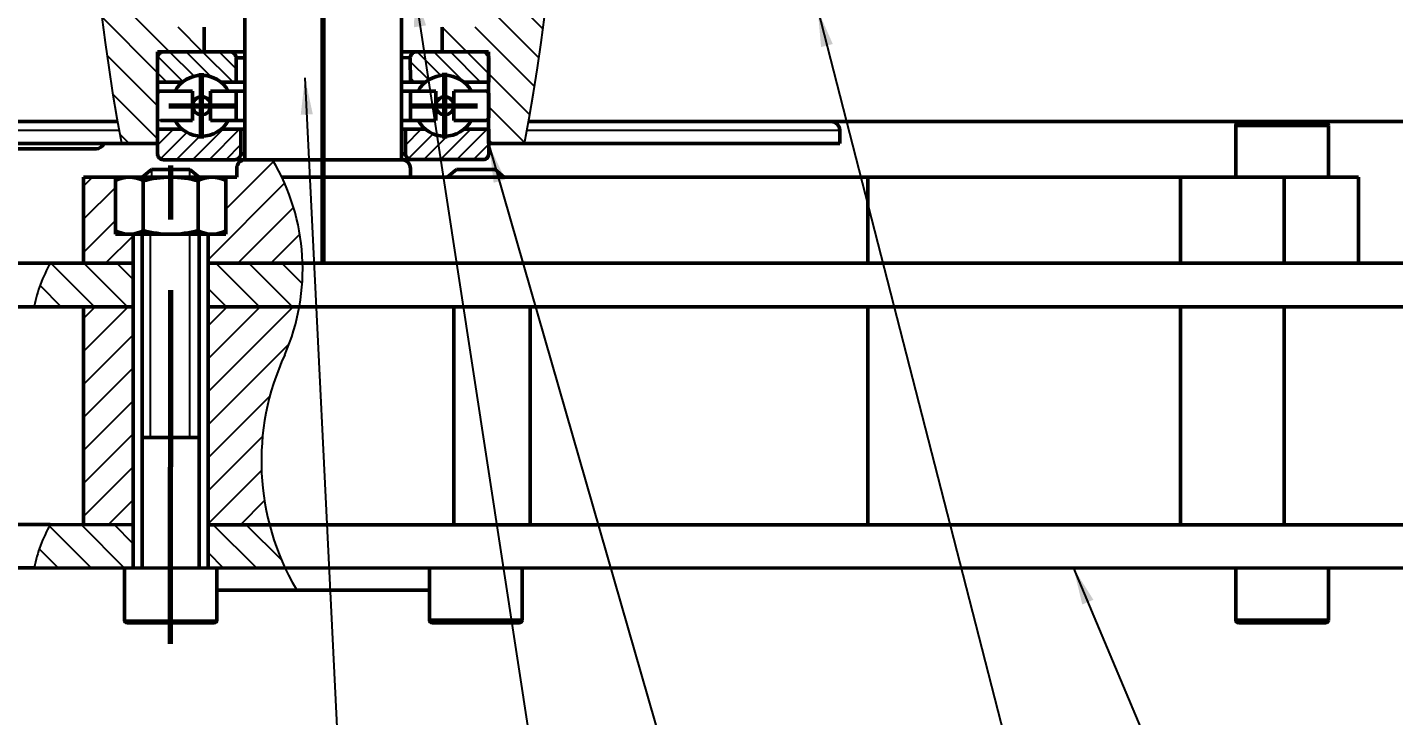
# Model space of a CAD drawing. Header units: millimetres. Extents: x -253 to 12701, y 1223 to 2077.
# Drawn here: x -74.4 to 48.2, y 1757.7 to 1819.5 of the extents above; entities that cross this region are included whole.
import ezdxf

# ---------------------------------------------------------------- set-up
doc = ezdxf.new("R2010")
doc.units = ezdxf.units.MM
for name, pattern in [('ACAD_ISO02W100', [15, 12, -3]), ('CENTER', [50.800000000000004, 31.75, -6.35, 6.35, -6.35]), ('NETDUTCOCHAMOGIUA', [18.652614, 12, -2.530296, 2, -2.122318])]:
    doc.linetypes.add(name, pattern=pattern)
for name, color, linetype, lineweight in [('NET DAM', 7, 'Continuous', 50), ('Net Duc', 7, 'ACAD_ISO02W100', 70), ('NET MANH', 10, 'Continuous', 25)]:
    doc.layers.add(name, color=color, linetype=linetype, lineweight=lineweight)
doc.styles.get("Standard").update_dxf_attribs({"font": 'arial.ttf'})
doc.dimstyles.new('ISO-25', dxfattribs={"dimtxt": 2.5, "dimasz": 5, "dimexe": 1.25, "dimexo": 0.625, "dimtad": 2, "dimdec": 0, "dimtxsty": 'Standard', "dimcen": 2.5, "dimadec": 0, "dimazin": 0, "dimtfac": 1, "dimtdec": 0, "dimtmove": 0, "dimatfit": 3, "dimfxl": 1, "dimarcsym": 0})
doc.dimstyles.new('SLDDIMSTYLE0', dxfattribs={"dimtxt": 0.18, "dimasz": 3.302, "dimexe": 0, "dimexo": 0.0625, "dimgap": 0, "dimtad": 0, "dimtih": 1, "dimtoh": 1, "dimdec": 0, "dimrnd": 1e-09, "dimzin": 0, "dimdsep": 46, "dimtxsty": 'Standard', "dimsah": 1, "dimcen": 0.09, "dimadec": 0, "dimazin": 0, "dimtfac": 3.302, "dimtdec": 0, "dimtofl": 0, "dimtmove": 0, "dimatfit": 3, "dimfxl": 1, "dimfrac": 2, "dimtolj": 1, "dimtzin": 0, "dimarcsym": 0})
pattern_1 = [(45, (-4147.632051931956, -672.723992059537), (-1.48174225997641, 1.48174225997641), [])]
pattern_2 = [(135, (-4147.632051931956, -672.723992059537), (-1.48174225997641, -1.48174225997641), [])]

# ---------------------------------------------------------------- blocks, each defined once
blk = doc.blocks.new('Hex Nut ½ in. -side')
for p, q in [((5.1999996978358e-06, -0.3247506948201146), (5.1999996978358e-06, 0.3247493051798851)), ((0.4480051999996982, 0.3247493051798851), (0.4480051999996982, -0.3247506948201146)), ((0.02999519999969935, 0.2164993051798869), (0.4180051999996971, 0.2164993051798869)), ((0.02999519999969935, -0.2165006948201129), (0.4179951999996993, -0.2165006948201129))]:
    blk.add_line(p, q)
for points in [[(0.02999519999969935, 0.4329993051798868), (0.4180051999996971, 0.4329993051798868)], [(0.4180051999996971, -0.4330006948201128), (0.02999519999969935, -0.4330006948201128)]]:
    blk.add_lwpolyline(points)
for centre, radius, start, end in [((0.210305199999698, 0.3247493051798851), 0.2103013, 149.0201, 210.9799), ((0.2376951999996985, 0.3247493051798851), 0.2103013, 329.0201, 30.97992), ((0.7962051999996967, -6.948201129935414e-07), 0.7962052, 164.2217, 195.7782), ((-0.3482048000003021, -6.948201129935414e-07), 0.7962052, 344.2217999999999, 15.77825), ((0.210305199999698, -0.3247506948201146), 0.2103013, 149.0201, 210.9799), ((0.2376951999996985, -0.3247506948201146), 0.2103013, 329.0201, 30.97991)]:
    blk.add_arc(centre, radius, start, end)
blk = doc.blocks.new('*D156')
at = {"layer": 'Defpoints', "color": 0, "transparency": 16777216}
for p in [(-116.335382783454, 1770.944054876892), (125.175728327657, 1770.944054876892), (125.175728327657, 1698.675568818338)]:
    blk.add_point(p, dxfattribs=at)
at = {"layer": 'NET MANH', "color": 0, "lineweight": -2, "transparency": 16777216}
for p, q in [((-116.335382783454, 1770.319054876892), (-116.335382783454, 1697.425568818338)), ((125.175728327657, 1770.319054876892), (125.175728327657, 1697.425568818338)), ((-111.335382783454, 1698.675568818338), (120.175728327657, 1698.675568818338))]:
    blk.add_line(p, q, dxfattribs=at)
at = {"layer": 'NET MANH', "color": 0, "transparency": 16777216}
for points in [[(-111.335382783454, 1699.508902151671), (-111.335382783454, 1697.842235485004), (-116.335382783454, 1698.675568818338)], [(120.175728327657, 1699.508902151671), (120.175728327657, 1697.842235485004), (125.175728327657, 1698.675568818338)]]:
    blk.add_solid(points, dxfattribs=at)
at = {"layer": 'NET MANH', "color": 0, "transparency": 16777216, "insert": (4.420172772101523, 1696.300568818338), "char_height": 2.5, "attachment_point": 5}
blk.add_mtext('{\\fTCVN 7284|b0|i0|c0|p34;\\H1.4x;240}', dxfattribs=at)

msp = doc.modelspace()

# ---------------------------------------------------------------- hatches: boundary and pattern name
at = {"layer": 'NET MANH', "transparency": 33554687}
h = msp.add_hatch(dxfattribs=at)
h.set_pattern_fill('ANSI31', color=256, scale=0.33, angle=90)
h.set_pattern_definition([(135, (-4147.632051931956, -672.723992059537), (-0.7408711299882051, -0.7408711299882051), [])])
edge = h.paths.add_edge_path()
edge.add_spline(control_points=[(-55.71345295988476, 1868.07430123536), (-55.71596374986666, 1868.112840754151), (-55.7223302215325, 1868.210563286219), (-55.78508883300174, 1868.358565430563), (-55.90424243716598, 1868.493736552957), (-56.06211937649596, 1868.581673379135), (-56.18157305480872, 1868.602257219516), (-56.24106039198659, 1868.602300946795), (-56.24145295988683, 1868.60230123536)], knot_values=[0, 0, 0, 0, 0.1398057682258822, 0.3544977751944188, 0.5691897821638041, 0.7838817891336706, 0.9985737961034353, 1, 1, 1, 1], degree=3, periodic=0)
edge.add_line((-56.24145295988683, 1868.60230123536), (-58.96945049609667, 1868.60230123536))
edge.add_line((-58.96945049609621, 1868.60230123536), (-62.22545295990267, 1868.60230123536))
edge.add_spline(control_points=[(-62.22545295990312, 1868.60230123536), (-62.26444391795576, 1868.599732153677), (-62.36260804515359, 1868.593264201269), (-62.5111065738547, 1868.529907991729), (-62.64503960299362, 1868.4104480834), (-62.73597514397898, 1868.252244855042), (-62.74762920853209, 1868.133593506415), (-62.75345295990383, 1868.07430123536)], knot_values=[0, 0, 0, 0, 0.1414678803078823, 0.3561613176750333, 0.5708547550418799, 0.7855481924085392, 1, 1, 1, 1], degree=3, periodic=0)
edge.add_line((-62.75345295990383, 1868.07430123536), (-62.75345295990383, 1865.87430123536))
edge.add_line((-62.75345295990383, 1865.87430123536), (-60.59745295989978, 1865.87430123536))
edge.add_line((-60.59745295989978, 1865.87430123536), (-60.52536582633593, 1865.874301235357))
edge.add_arc((-58.79759544051831, 1863.762301235365), 2.728687322885396, 50.71432464714343, 129.2856753529534, ccw=False)
edge.add_line((-57.06982505470432, 1865.87430123536), (-55.71345295988476, 1865.87430123536))
edge.add_line((-55.71345295988476, 1865.87430123536), (-55.71345295988476, 1868.07430123536))
edge = h.paths.add_edge_path()
edge.add_spline(control_points=[(-33.05331207628524, 1868.224423542827), (-33.05584495885296, 1868.234699853752), (-33.07459204313227, 1868.301534682424), (-33.14073969694118, 1868.416504425453), (-33.27472175781668, 1868.535909338901), (-33.42324628423694, 1868.599204578575), (-33.52141305851319, 1868.605632230177), (-33.5604050679899, 1868.608185304311)], knot_values=[0.1758365649124408, 0.1758365649124408, 0.1758365649124408, 0.1758365649124408, 0.2144518075914608, 0.4291452449581201, 0.6438386823249667, 0.8585321196921177, 1, 1, 1, 1], degree=3, periodic=0)
edge.add_line((-33.56040511875244, 1868.608185308596), (-36.8185897734129, 1868.603970943764))
edge.add_line((-36.81858977341335, 1868.603970943764), (-36.81859148649391, 1868.598700992699))
edge.add_line((-36.81859148649391, 1868.598700992699), (-39.62412955129139, 1868.599612977023))
edge.add_spline(control_points=[(-39.62412955128866, 1868.599612977024), (-39.65680172131715, 1868.594596950466), (-39.74706514403761, 1868.572016832389), (-39.88157048792846, 1868.497025523792), (-40.00066858895161, 1868.361805495516), (-40.0633664343909, 1868.213777598749), (-40.0696927865506, 1868.116052461227), (-40.07218775432239, 1868.077511914906)], knot_values=[0.0966475988126322, 0.0966475988126322, 0.0966475988126322, 0.0966475988126322, 0.2161182108663294, 0.4308102178361959, 0.6455022248055812, 0.8601942317741178, 1, 1, 1, 1], degree=3, periodic=0)
edge.add_line((-40.07218775432239, 1868.077511914906), (-40.0712845671942, 1865.877512100302))
edge.add_line((-40.07128456719374, 1865.877512100302), (-38.71491258667766, 1865.878068944765))
edge.add_arc((-36.98627528682164, 1863.76677844092), 2.728687322885587, 50.73784683433121, 129.3091975401294, ccw=False)
edge.add_line((-35.25937210624897, 1865.879487581101), (-35.18728497876009, 1865.879517175727))
edge.add_line((-35.18728497876009, 1865.879517175728), (-33.05234975908024, 1865.880393651261))
edge.add_line((-33.0523497590807, 1865.880393651261), (-33.05331207626477, 1868.224423542765))
edge = h.paths.add_edge_path()
edge.add_spline(control_points=[(-55.71345295989386, 1816.764755952771), (-55.7159637498753, 1816.803295471562), (-55.7223302215416, 1816.90101800363), (-55.78508883301083, 1817.049020147975), (-55.90424243717507, 1817.184191270369), (-56.06211937650505, 1817.272128096547), (-56.18157305481782, 1817.292711936928), (-56.24106039199523, 1817.292755664207), (-56.24145295989547, 1817.292755952772)], knot_values=[0, 0, 0, 0, 0.1398057682258822, 0.3544977751944188, 0.5691897821638041, 0.7838817891336706, 0.9985737961034353, 1, 1, 1, 1], degree=3, periodic=0)
edge.add_line((-56.24145295989547, 1817.292755952772), (-62.22545295991176, 1817.292755952772))
edge.add_spline(control_points=[(-62.22545295991222, 1817.292755952772), (-62.2644439179644, 1817.290186871089), (-62.36260804516269, 1817.28371891868), (-62.5111065738638, 1817.22036270914), (-62.64503960300272, 1817.100902800812), (-62.73597514398762, 1816.942699572453), (-62.74762920854118, 1816.824048223827), (-62.75345295991292, 1816.764755952771)], knot_values=[0, 0, 0, 0, 0.1414678803078823, 0.3561613176750333, 0.5708547550418799, 0.7855481924085392, 1, 1, 1, 1], degree=3, periodic=0)
edge.add_line((-62.75345295991292, 1816.764755952771), (-62.75345295991292, 1814.564755952772))
edge.add_line((-62.75345295991292, 1814.564755952772), (-60.59745295990888, 1814.564755952772))
edge.add_line((-60.59745295990888, 1814.564755952772), (-60.52536582634502, 1814.564755952768))
edge.add_arc((-58.79759544052695, 1812.452755952776), 2.728687322885394, 50.71432464714343, 129.2856753529534, ccw=False)
edge.add_line((-57.06982505471296, 1814.564755952772), (-55.7134529598934, 1814.564755952772))
edge.add_line((-55.71345295989386, 1814.564755952772), (-55.71345295989386, 1816.764755952771))
edge = h.paths.add_edge_path()
edge.add_spline(control_points=[(-33.05139208720948, 1816.906806081689), (-33.05437868673516, 1816.919823433852), (-33.07316608096653, 1816.989510967189), (-33.14073969695028, 1817.106959142865), (-33.27472175782577, 1817.226364056313), (-33.3903308353315, 1817.275632042184), (-33.45236824453286, 1817.287349083811), (-33.45641742875569, 1817.28806007161)], knot_values=[0.1657477215670321, 0.1657477215670321, 0.1657477215670321, 0.1657477215670321, 0.2144518075914608, 0.4291452449581201, 0.6438386823249667, 0.8585321196921177, 0.8734893085997669, 0.8734893085997669, 0.8734893085997669, 0.8734893085997669], degree=3, periodic=0)
edge.add_line((-33.45641742875387, 1817.288060071609), (-37.22652775099095, 1817.289285605335))
edge.add_line((-37.22652775099095, 1817.289285605335), (-39.57250565566846, 1817.293397561009))
edge.add_spline(control_points=[(-39.54440456373459, 1817.296183352734), (-39.54479713148385, 1817.296182903004), (-39.60428444569743, 1817.29611475382), (-39.72372966346165, 1817.275481874708), (-39.88157048793664, 1817.187480241204), (-40.00066858896071, 1817.052260212928), (-40.0633664344, 1816.904232316161), (-40.0696927865597, 1816.806507178639), (-40.07218775433148, 1816.767966632318)], knot_values=[0, 0, 0, 0, 0.001426203896564662, 0.2161182108663294, 0.4308102178361959, 0.6455022248055812, 0.8601942317741178, 1, 1, 1, 1], degree=3, periodic=0)
edge.add_line((-40.07218775433148, 1816.767966632318), (-40.07128456720329, 1814.567966817714))
edge.add_line((-40.07128456720284, 1814.567966817714), (-38.71491258668675, 1814.568523662177))
edge.add_arc((-36.98627528683073, 1812.457233158332), 2.728687322885586, 50.73784683433121, 129.3091975401294, ccw=False)
edge.add_line((-35.25937210625807, 1814.569942298513), (-35.18728497876918, 1814.569971893139))
edge.add_line((-35.18728497876918, 1814.569971893139), (-33.05215142695579, 1814.570848450096))
edge.add_line((-33.05215142695624, 1814.570848450096), (-33.05139208714536, 1816.906806081517))
h = msp.add_hatch(dxfattribs=at)
h.set_pattern_fill('ANSI31', color=256, scale=0.66, angle=90)
h.set_pattern_definition(pattern_2)
h.paths.add_polyline_path([(-65.98870865719891, 1809.077388210225), (-62.75345295991292, 1809.077388210225), (-62.75345295991292, 1817.292755952772), (-58.5781931856709, 1817.292755952772), (-58.5781931856709, 1819.49292045215), (-62.752807771069, 1819.49310873576), (-62.75263809463513, 1823.255165987997), (-68.10024609898574, 1823.255165987997, 0.0190463576151541)])
edge = h.paths.add_edge_path()
edge.add_line((-33.05126819734369, 1817.287928371472), (-33.05139208714536, 1816.906806081353))
edge.add_spline(control_points=[(-33.05139208720948, 1816.906806081689), (-33.04122821581723, 1816.862505969768), (-33.0367082816997, 1816.816681400448), (-33.03218834758309, 1816.770856831129)], knot_values=[0, 0, 0, 0, 0.1657477215670321, 0.1657477215670321, 0.1657477215670321, 0.1657477215670321], degree=3, periodic=0)
edge.add_line((-33.03218834758309, 1816.770856831129), (-33.0312851604549, 1814.570857016525))
edge.add_line((-33.03128516045444, 1814.570857016525), (-33.03546148882469, 1813.557211574966))
edge.add_spline(control_points=[(-33.05246045502781, 1813.620185160002), (-33.04810484603922, 1813.610172641103), (-33.03602528526289, 1813.576124370796), (-33.03297843726386, 1813.540043097895), (-33.0308516306327, 1813.514857105515)], knot_values=[0, 0, 0, 0, 0.07892763585114798, 0.2613801051845269, 0.2613801051845269, 0.2613801051845269, 0.2613801051845269], degree=3, periodic=0)
edge.add_line((-33.03085535301261, 1813.523924146064), (-33.02998457098965, 1811.402857283506))
edge.add_spline(control_points=[(-33.02998457099011, 1811.402857283497), (-33.03062931631894, 1811.389112940275), (-33.0323744870534, 1811.351910304636), (-33.04339478891461, 1811.315757207125), (-33.05321653519104, 1811.294255369316)], knot_values=[0.7298588682578429, 0.7298588682578429, 0.7298588682578429, 0.7298588682578429, 0.8296612712149362, 1, 1, 1, 1], degree=3, periodic=0)
edge.add_spline(control_points=[(-33.29387616628674, 1811.138748923289), (-33.28815430170243, 1811.138868681414), (-33.25289096677125, 1811.139606739935), (-33.18847603505992, 1811.155347232716), (-33.11247617141044, 1811.204071907989), (-33.07184050159367, 1811.256483399659), (-33.05577183232845, 1811.288661294388), (-33.05321653519104, 1811.294255369316)], knot_values=[0, 0, 0, 0, 0.0415764183134581, 0.2562317129960928, 0.4708870076786283, 0.6855423023609656, 0.7298588682578429, 0.7298588682578429, 0.7298588682578429, 0.7298588682578429], degree=3, periodic=0)
edge.add_line((-33.05321653513101, 1811.294255369429), (-33.0535245049673, 1810.34684753043))
edge.add_line((-33.0535245049673, 1810.346847530429), (-33.02955104116836, 1810.346857372487))
edge.add_line((-33.02955104116745, 1810.346857372487), (-33.02902790727512, 1809.072598218328))
edge.add_line((-33.02902790727558, 1809.072598218328), (-29.81757547669167, 1809.077388210225))
edge.add_arc((-214.779742979882, 1843.926234755664), 188.2164857631389, 349.3299473781473, 353.6647661716128)
edge.add_line((-27.71264131259932, 1823.15738821022), (-33.04938456156788, 1823.15738821022))
edge.add_line((-33.04938456156788, 1823.15738821022), (-33.0504099086138, 1819.494959773245))
edge.add_line((-33.05040990861335, 1819.494959773245), (-37.20766453488068, 1819.496123140816))
edge.add_line((-37.20766453488022, 1819.496123140816), (-37.20766453488022, 1817.29714267714))
edge.add_line((-37.20766453488022, 1817.29714267714), (-33.56040506799945, 1817.298640021723))
edge.add_spline(control_points=[(-33.560405067999, 1817.298640021723), (-33.52553562578169, 1817.296356880326), (-33.49066618356528, 1817.294073738929), (-33.45641742875569, 1817.28806007161)], knot_values=[0.8734893085997668, 0.8734893085997668, 0.8734893085997668, 0.8734893085997668, 0.9999999999999999, 0.9999999999999999, 0.9999999999999999, 0.9999999999999999], degree=3, periodic=0)
edge.add_line((-33.45641742875023, 1817.288060071609), (-33.05126819734369, 1817.287928371472))
h = msp.add_hatch(dxfattribs=at)
h.set_pattern_fill('ANSI31', color=256, scale=0.33)
h.set_pattern_definition([(45, (-4147.632051931956, -672.723992059537), (-0.7408711299882051, 0.7408711299882051), [])])
edge = h.paths.add_edge_path()
edge.add_line((-55.27345295989198, 1810.34075595277), (-57.06982505472615, 1810.34075595277))
edge.add_arc((-58.79759544052695, 1812.452755952776), 2.728687322885528, 230.714324647501, 309.2856753524989, ccw=False)
edge.add_line((-60.5253658263282, 1810.34075595277), (-60.59745295990888, 1810.34075595277))
edge.add_line((-60.59745295990888, 1810.34075595277), (-62.75345295991292, 1810.34075595277))
edge.add_line((-62.75345295991292, 1810.34075595277), (-62.75345295991292, 1809.077388210225))
edge.add_line((-62.75345295991292, 1809.077388210225), (-62.75345295991292, 1808.14075595277))
edge.add_spline(control_points=[(-62.75345295991292, 1808.14075595277), (-62.75284627147857, 1808.122170355129), (-62.75031062457629, 1808.044492076757), (-62.71126928376043, 1807.910024185369), (-62.60792734027928, 1807.762085268776), (-62.4610380819895, 1807.657296982984), (-62.32524220785263, 1807.616306222829), (-62.24579913805337, 1807.613479822613), (-62.22545295991222, 1807.612755952772)], knot_values=[0, 0, 0, 0, 0.06751008655309776, 0.2821575822899152, 0.4968050780270629, 0.7114525737645102, 0.9261000695020535, 1, 1, 1, 1], degree=3, periodic=0)
edge.add_line((-62.22545295991222, 1807.612755952772), (-55.8014529598945, 1807.612755952772))
edge.add_spline(control_points=[(-55.80145295989405, 1807.612755952772), (-55.76246200184187, 1807.615325034454), (-55.66429787464131, 1807.621792986862), (-55.51579934594065, 1807.685149196402), (-55.38186631680128, 1807.804609104732), (-55.29093077581683, 1807.962812333089), (-55.27927671126326, 1808.081463681715), (-55.27345295989198, 1808.14075595277)], knot_values=[0, 0, 0, 0, 0.1414678803096524, 0.3561613176769781, 0.5708547550433383, 0.7855481924092684, 1, 1, 1, 1], degree=3, periodic=0)
edge.add_line((-55.27345295989198, 1808.14075595277), (-55.27345295989198, 1810.34075595277))
edge = h.paths.add_edge_path()
edge.add_line((-33.02902790727558, 1809.072598218328), (-33.05393873184812, 1809.072561062976))
edge.add_line((-33.05393873184812, 1809.072561062975), (-33.05352450496684, 1810.346847530429))
edge.add_line((-33.0535245049673, 1810.346847530429), (-35.1855508594831, 1810.345972249101))
edge.add_line((-35.1855508594831, 1810.345972249101), (-35.2576379869879, 1810.345942654477))
edge.add_arc((-36.98627528683073, 1812.457233158332), 2.728687322885463, 230.7378468347642, 309.30919753980123, ccw=False)
edge.add_line((-38.71317846738793, 1810.344524018138), (-40.50955041083898, 1810.34378653625))
edge.add_line((-40.50955041083898, 1810.34378653625), (-40.5086472237108, 1808.143786721646))
edge.add_spline(control_points=[(-40.50864722371034, 1808.143786721647), (-40.50279913100485, 1808.084496846469), (-40.49109635635477, 1807.965850292296), (-40.40009587434315, 1807.807684409912), (-40.26611381346675, 1807.688279496462), (-40.11758928704739, 1807.624984256789), (-40.01942251276841, 1807.618556605188), (-39.98043050329261, 1807.616003531054)], knot_values=[0, 0, 0, 0, 0.2144518075907316, 0.4291452449566617, 0.6438386823230219, 0.8585321196903476, 1, 1, 1, 1], degree=3, periodic=0)
edge.add_line((-39.98043050328715, 1807.616003531054), (-33.55643104463388, 1807.618640837469))
edge.add_spline(control_points=[(-33.55643104463388, 1807.618640837469), (-33.53608516538452, 1807.619373060161), (-33.45664326262931, 1807.622232074666), (-33.32086422826569, 1807.663278580952), (-33.17401800209655, 1807.76812716177), (-33.07073680210897, 1807.916108491856), (-33.03175066897757, 1808.050592399929), (-33.02924691229919, 1808.128271712739), (-33.02864785403972, 1808.146857557883)], knot_values=[0, 0, 0, 0, 0.0738999304979465, 0.2885474262354898, 0.5031949219729371, 0.7178424177100848, 0.9324899134469022, 1, 1, 1, 1], degree=3, periodic=0)
edge.add_line((-33.02864785403972, 1808.146857557883), (-33.02902790727558, 1809.072598218328))
h = msp.add_hatch(dxfattribs=at)
h.set_pattern_fill('ANSI31', color=256, scale=0.66)
h.set_pattern_definition(pattern_1)
h.paths.add_polyline_path([(-69.40204945012147, 1798.32183265467), (-64.94582722789892, 1798.32183265467), (-64.94582722789892, 1800.91962304041), (-66.53487897507239, 1800.91962304041), (-66.53487903731002, 1805.702926555739), (-66.53487903731047, 1805.703025622712), (-66.53487897507239, 1806.046277099115), (-69.40204945012147, 1806.046277099115)])
h.paths.add_polyline_path([(-49.7389778193824, 1798.32183265467, 0.1283254904415282), (-52.44501921421352, 1807.610524236768), (-54.93093833903185, 1807.610525988001, 0.3922613018455252), (-55.65413782619589, 1806.83053373055), (-55.65413782619635, 1806.046277099115), (-56.62476741113005, 1806.046277099115), (-56.62476824973919, 1800.91962304041), (-58.21382722789804, 1800.91962304041), (-58.21382722789804, 1798.32183265467)])
h = msp.add_hatch(dxfattribs=at)
h.set_pattern_fill('ANSI31', color=256, scale=0.66, angle=90)
h.set_pattern_definition(pattern_2)
h.paths.add_polyline_path([(-50.02918024737937, 1794.41612947427, 0.05124003127863593), (-49.73897781938194, 1798.32183265467), (-58.21382722789804, 1798.32183265467), (-58.21382722789804, 1794.416384955765)])
h.paths.add_polyline_path([(-64.94582722789892, 1794.410721543559), (-64.94582722789892, 1798.32183265467), (-72.38349963770179, 1798.32183265467, 0.0802856726081274), (-73.83712925443069, 1794.410721543559)])
h = msp.add_hatch(dxfattribs=at)
h.set_pattern_fill('ANSI31', color=256, scale=0.66)
h.set_pattern_definition(pattern_1)
h.paths.add_polyline_path([(-64.94582722789892, 1794.410721543559), (-69.4020494501201, 1794.410721543559), (-69.4020494501201, 1774.861370897657), (-64.94582722789892, 1774.855165988003)])
h.paths.add_polyline_path([(-58.21382722789804, 1774.855165988003), (-52.71073049333791, 1774.855165988003, -0.1737681870762771), (-51.33691062999833, 1790.103731584263, 0.05900754889780965), (-50.02918024737937, 1794.41612947427), (-58.21382722789804, 1794.416384955765)])
h = msp.add_hatch(dxfattribs=at)
h.set_pattern_fill('ANSI31', color=256, scale=0.66, angle=90)
h.set_pattern_definition(pattern_2)
h.paths.add_polyline_path([(-64.94582722789892, 1774.855165988003), (-69.39586538224421, 1774.861362286869), (-69.4020494501201, 1774.855178218993), (-69.4020494501201, 1774.861370897657), (-72.37762230231283, 1774.865514129254, 0.07966669547885613), (-73.82849023862673, 1770.987270855778), (-64.94582722789892, 1770.985322743209)])
h.paths.add_polyline_path([(-52.71073049333745, 1774.855165988003), (-58.21373003495637, 1774.855165988003), (-58.21382722789804, 1774.855070106671), (-58.21382722789804, 1770.983846306041), (-51.31871325771181, 1770.982334095325, -0.04543327627166938)])

# ---------------------------------------------------------------- linework, layer by layer
at = {"color": 7, "linetype": 'Continuous', "lineweight": 25}
for p, q in [((-62.75345295991292, 1811.396755952771), (-62.75345295991292, 1813.508755952771)), ((-60.52536582632683, 1810.34075595277), (-60.59745295990888, 1810.34075595277)), ((-35.25763798698927, 1810.345942654477), (-35.1855508594831, 1810.345972249101))]:
    msp.add_line(p, q, dxfattribs=at)
msp.add_open_spline([(-62.48945295991189, 1811.132755952772), (-62.49517487318008, 1811.132873361834), (-62.5304385081422, 1811.133596943298), (-62.59485989652012, 1811.149310989872), (-62.67087975717413, 1811.198004460084), (-62.72615918689189, 1811.269242914962), (-62.75075332806728, 1811.339706996982), (-62.75280257203985, 1811.383011875401), (-62.75345295991292, 1811.396755952771)], degree=3, knots=[0, 0, 0, 0, 0.0415764183134581, 0.2562317129960928, 0.4708870076786283, 0.6855423023609656, 0.9001975970429067, 1, 1, 1, 1], dxfattribs=at)
at = {"layer": 'NET DAM'}
for p, q in [((-54.93093833902776, 1807.610525988003), (-54.93093833900957, 1881.921832654664)), ((-40.85094354000421, 1881.921832654664), (-40.85094298895865, 1807.610516069191)), ((-58.5781931856709, 1817.292755952772), (-58.5781931856709, 1819.492755952772)), ((-37.20766453488022, 1817.29714267714), (-37.20766453488022, 1819.49714267714)), ((-62.75345295991292, 1809.077388210225), (-62.75345295991292, 1817.292755952772)), ((-62.75345295991292, 1817.292755952772), (-58.5781931856709, 1817.292755952772)), ((-62.22544803231631, 1817.292755952772), (-54.93093833902503, 1817.292755952772)), ((-33.560409995594, 1817.2986400197), (-40.85491907416645, 1817.29564533458)), ((-33.05126819734369, 1817.287928371472), (-37.22652775099095, 1817.289285605335)), ((-33.05393873184812, 1809.072561062975), (-33.05126819734369, 1817.287928371472)), ((-62.75345295991292, 1814.564755952772), (-62.75345295991292, 1816.764755952771)), ((-55.71345295989386, 1816.764755952771), (-54.93093833902549, 1816.766785383549)), ((-55.71345295989386, 1814.564755952772), (-55.71345295989386, 1816.764755952771)), ((-40.07218775433148, 1816.767966632318), (-40.85470314241729, 1816.769674809681)), ((-40.07128456720284, 1814.567966817714), (-40.07218775433148, 1816.767966632318)), ((-33.03128516045444, 1814.570857016525), (-33.03218834758309, 1816.770856831129)), ((-60.59745295990888, 1814.564755952772), (-62.75345295991292, 1814.564755952772)), ((-62.48944795985017, 1813.772755952772), (-59.6053980176307, 1813.772755952772)), ((-60.52536582634548, 1814.564755952768), (-60.59745295990888, 1814.564755952772)), ((-59.60539801765253, 1811.132755952772), (-59.6053980176307, 1813.772755952772)), ((-57.98979286339954, 1813.772755952772), (-57.98979286339954, 1811.132755952772)), ((-57.98979286339954, 1813.772755952772), (-54.9309383390264, 1813.772755952772)), ((-54.9309383390264, 1814.564755952772), (-57.06982505471296, 1814.564755952772)), ((-55.71345295989386, 1811.132755952772), (-55.71345295989386, 1813.772755952772)), ((-40.85379912212693, 1814.567645564472), (-38.71491258668675, 1814.568523662177)), ((-37.79461970816146, 1813.77690141214), (-40.85347397476062, 1813.775645631215)), ((-40.06987559528216, 1811.135967106934), (-40.07095941983653, 1813.775966884458)), ((-37.79461970816146, 1813.77690141214), (-37.79353588360709, 1811.136901634616)), ((-33.29496499090283, 1813.77874869876), (-36.17901469007893, 1813.77756468204)), ((-36.17793086550273, 1811.137564904516), (-36.17901469007893, 1813.77756468204)), ((-35.25937210625716, 1814.569942298513), (-35.18728497876918, 1814.569971893139)), ((-35.18728497876918, 1814.569971893139), (-33.03128516045444, 1814.570857016525)), ((-33.02998457099011, 1811.402857283497), (-33.0308516306327, 1813.514857105515)), ((-59.60539801761252, 1811.132755952772), (-62.48944795985017, 1811.132755952772)), ((-54.93093833902685, 1811.132755952772), (-57.98979286339954, 1811.132755952772)), ((-40.85239015020625, 1811.135645853691), (-37.79353588360709, 1811.136901634616)), ((-36.17793086554275, 1811.137564904516), (-33.29388116634846, 1811.138748921236)), ((-62.75345295991292, 1810.34075595277), (-60.59745295990888, 1810.34075595277)), ((-62.75345295991292, 1810.34075595277), (-62.75345295991292, 1808.14075595277)), ((-57.06982505472615, 1810.34075595277), (-54.93093833902731, 1810.34075595277)), ((-55.27345295989198, 1810.34075595277), (-55.27345295989198, 1808.14075595277)), ((-38.71317846738702, 1810.344524018138), (-40.85206500283903, 1810.343645920433)), ((-40.50955041083898, 1810.34378653625), (-40.50864722371034, 1808.143786721647)), ((-33.02955104116745, 1810.346857372487), (-35.1855508594831, 1810.345972249101)), ((-33.02955104116745, 1810.346857372487), (-33.02864785403972, 1808.146857557883)), ((-94.24310369823343, 1809.077388210225), (-62.75345295991292, 1809.077388210225)), ((-33.05393873184812, 1809.072561062975), (-29.81757547669122, 1809.077388210225)), ((-62.22545295991222, 1807.612755952772), (-55.80145295989405, 1807.612755952772)), ((-55.76246200184187, 1807.615325034454), (-54.93093833902776, 1807.610525988001)), ((-55.27345295989198, 1808.14075595277), (-54.93093833902776, 1808.14075595277)), ((-54.93093833902776, 1807.610525988001), (-40.85094354000421, 1807.610516069191)), ((-40.50864722371034, 1808.143786721647), (-40.85116181571038, 1808.14364610583)), ((-39.98043050329261, 1807.616003531054), (-40.85094298895865, 1807.610516069191)), ((-33.55643104463388, 1807.618640837469), (-39.98043050329261, 1807.616003531054)), ((-63.31086727669071, 1806.744443419111), (-64.13181927669075, 1806.04633202814)), ((-59.84877127669097, 1806.744443419111), (-63.31086727669071, 1806.744443419111)), ((-59.02781927669139, 1806.04633202814), (-59.84877127669097, 1806.744443419111)), ((-55.65413782619635, 1806.83053373055), (-55.65413782619635, 1806.046277099115)), ((-40.068721317783, 1806.828293846969), (-40.068721317783, 1806.046277099115)), ((-35.93309347451714, 1806.744443419111), (-36.75404547451717, 1806.04633202814)), ((-32.47099747451693, 1806.744443419111), (-35.93309347451714, 1806.744443419111)), ((-31.65004547451781, 1806.04633202814), (-32.47099747451693, 1806.744443419111)), ((-66.53487897507239, 1805.702926593106), (-66.53487897507239, 1806.046277099115)), ((-66.53487903731002, 1805.702926555739), (-66.53487897507239, 1800.91962304041)), ((-65.51472704375647, 1806.046277099115), (-57.64492741203958, 1806.046277099115)), ((-59.02782325229509, 1806.04633202814), (-64.13182325229445, 1806.04633202814)), ((-63.31087125229442, 1806.04633202814), (-64.13182325229445, 1806.04633202814)), ((-59.02782325229509, 1806.04633202814), (-59.84877525229422, 1806.04633202814)), ((-59.02782325229509, 1806.04633202814), (-59.84877525229422, 1806.04633202814)), ((-56.62476741113005, 1806.046277099115), (-56.62476824973919, 1800.91962304041)), ((-51.60040060686833, 1806.034862554577), (0.9979505498790786, 1806.046277099115)), ((-64.94582722789892, 1800.91962304041), (-66.53487898242747, 1800.91962304041)), ((-64.94582722789892, 1800.91962304041), (-64.94582722789892, 1770.985322743209)), ((-64.13182722789816, 1800.91962304041), (-64.13182722789816, 1770.944054876892)), ((-59.0278272278988, 1770.944054876892), (-59.0278272278988, 1800.91962304041)), ((-58.21382722789804, 1800.91962304041), (-58.21382722789804, 1770.983846306041)), ((-58.21382722789804, 1800.91962304041), (-56.62476824973919, 1800.91962304041)), ((-114.3798272278977, 1798.32183265467), (-64.94582722789892, 1798.32183265467)), ((-58.21382722789804, 1798.32183265467), (-49.73897781938149, 1798.32183265467)), ((-114.3798272278977, 1794.410721543559), (-64.94582722789892, 1794.410721543559)), ((-64.13182722789816, 1782.677388210226), (-59.0278272278988, 1782.677388210226)), ((-72.37762230231283, 1774.865514129254), (-64.94582722789892, 1774.855165988003))]:
    msp.add_line(p, q, dxfattribs=at)
at = {"layer": 'NET DAM', "color": 7}
for p, q in [((-94.33538278345304, 1811.032943765781), (-66.41568390806287, 1811.032943765781)), ((-29.45981172347138, 1811.032943765781), (55.26461721654732, 1811.032943765781)), ((-1.538772979787154, 1809.077388210225), (-1.538772979787154, 1810.250721543558)), ((33.99795054987908, 1810.690721543559), (33.99795054987908, 1806.046277099114)), ((34.2423949943236, 1810.935165988003), (38.1535061054351, 1810.935165988003)), ((38.1535061054351, 1810.935165988003), (42.06461721654568, 1810.935165988003)), ((42.30906166099112, 1806.046277099114), (42.30906166099112, 1810.690721543559)), ((42.30906166099112, 1806.046277099114), (42.30906166099112, 1810.690721543559)), ((-77.22427167234264, 1808.588499321331), (-68.27760500567638, 1808.588499321331)), ((-1.538772979787154, 1809.077388210225), (-29.81757547669122, 1809.077388210225)), ((-69.40204945012147, 1806.046277099115), (-69.40204945012147, 1798.32183265467)), ((-59.62427167234273, 1806.046277099115), (-69.40204945012147, 1806.046277099115)), ((-55.65413782619635, 1806.046277099115), (-59.62427167234273, 1806.046277099115)), ((0.9979505498790786, 1798.32183265467), (0.9979505498790786, 1806.046277099115)), ((29.03522708663741, 1806.046277099114), (0.9979505498790786, 1806.046277099115)), ((29.03522708663741, 1806.046277099114), (29.03522708663741, 1798.32183265467)), ((38.35878678130803, 1806.046277099115), (29.03522708663741, 1806.046277099114)), ((38.35878698009719, 1798.32183265467), (38.35878678130803, 1806.046277099115)), ((45.02498614024125, 1806.046277099115), (38.35878678130803, 1806.046277099115)), ((45.02498614024125, 1798.32183265467), (45.02498614024125, 1806.046277099115)), ((45.02498614024125, 1798.32183265467), (45.02498614024125, 1806.046277099115)), ((-49.73897781938149, 1798.32183265467), (123.2201727721017, 1798.32183265467)), ((-69.4020494501201, 1794.410721543559), (-69.4020494501201, 1774.855165988003)), ((-58.21382722789804, 1794.416384955765), (123.2201727721017, 1794.410721543559)), ((-36.15760500567603, 1794.410721543559), (-36.15760500567603, 1774.855165988003)), ((-29.31316056123114, 1794.410721543559), (-29.31316056123114, 1774.855165988003)), ((0.9979505498799881, 1794.410721543559), (0.9979505498799881, 1774.855165988003)), ((29.03522708663741, 1794.410721543559), (29.03522708663741, 1774.855165988003)), ((38.35878698009719, 1794.410721543559), (38.35878698009719, 1774.855165988003)), ((38.35878698009719, 1794.410721543559), (123.2201727721017, 1794.410721543558)), ((-116.335382783454, 1774.855165988003), (-72.37762230231283, 1774.865514129254)), ((-58.21382722789804, 1774.855165988003), (123.2201727721017, 1774.855165988003)), ((123.2201727721017, 1774.855165988003), (38.35878698009719, 1774.855165988003)), ((-73.82849023862673, 1770.987270855778), (-116.335382783454, 1770.944054876892)), ((-73.82849023862673, 1770.987270855778), (123.2201727721017, 1770.944054876892)), ((-65.73538278345404, 1770.944054876892), (-65.73538278345404, 1766.299610432448)), ((-57.42427167234291, 1766.299610432448), (-57.42427167234291, 1770.944054876892)), ((-38.35760500567676, 1770.944054876892), (-38.35760500567676, 1766.299610432448)), ((-30.04649389456563, 1766.299610432448), (-30.04649389456563, 1770.944054876892)), ((33.99795054987908, 1770.944054876892), (33.99795054987908, 1766.299610432448)), ((42.30906166099112, 1766.299610432448), (42.30906166099112, 1770.944054876892)), ((-38.35760500567676, 1768.988499321337), (-57.42427167234291, 1768.988499321337)), ((-57.66871611678744, 1766.055165988003), (-65.49093833900906, 1766.055165988003)), ((-30.29093833900924, 1766.055165988003), (-38.11316056123133, 1766.055165988003)), ((42.06461721654568, 1766.055165988003), (34.2423949943236, 1766.055165988003))]:
    msp.add_line(p, q, dxfattribs=at)
at = {"layer": 'NET DAM', "color": 8}
for p, q in [((38.1535061054351, 1810.690721543559), (33.99795054987908, 1810.690721543559)), ((42.30906166099112, 1810.690721543559), (38.1535061054351, 1810.690721543559)), ((-38.35760500567676, 1766.299610432448), (-30.04649389456563, 1766.299610432448)), ((33.99795054987908, 1766.299610432448), (42.30906166099112, 1766.299610432448))]:
    msp.add_line(p, q, dxfattribs=at)
at = {"layer": 'NET DAM'}
for centre, radius in [((-58.79759544052695, 1812.452755952776), 0.8078025770944806), ((-36.98627528683073, 1812.457233158332), 0.8078025770944804)]:
    msp.add_circle(centre, radius, dxfattribs=at)
for centre, start, end in [((-58.79759544052695, 1812.452755952776), 28.93054843082501, 151.0694515691168), ((-36.98627528683073, 1812.457233158332), 28.9540706181543, 151.0929737564474), ((-58.79759544052695, 1812.452755952776), 208.9305484309528, 331.0694515689422), ((-36.98627528683073, 1812.457233158332), 208.9540706183466, 331.092973756331)]:
    msp.add_arc(centre, 2.728687322885461, start, end, dxfattribs=at)
at = {"layer": 'NET DAM', "color": 7}
for centre, radius, start, end in [((-2.320995202008362, 1810.250721543559), 0.7822222222222446, 0, 90), ((34.2423949943236, 1810.690721543559), 0.2444444444444389, 90, 180), ((42.06461721654568, 1810.690721543559), 0.2444444444444389, 0, 90), ((42.06461721654568, 1810.690721543559), 0.2444444444444389, 0, 90), ((-68.27760500567638, 1809.370721543553), 0.7822222222222113, 270, 337.9756871633776), ((-54.87191560397378, 1806.83053373055), 0.7822222222221946, 90, 180), ((-40.85094354000421, 1806.828293846969), 0.7822222222222446, 0, 90), ((-65.49093833900906, 1766.299610432448), 0.2444444444444889, 180, 270), ((-57.66871611678744, 1766.299610432448), 0.2444444444444889, 270, 0), ((-38.11316056123133, 1766.299610432448), 0.2444444444444889, 180, 270), ((-30.29093833900924, 1766.299610432448), 0.2444444444444389, 270, 0), ((34.2423949943236, 1766.299610432448), 0.2444444444444889, 180, 270), ((42.06461721654568, 1766.299610432448), 0.2444444444444889, 270, 0)]:
    msp.add_arc(centre, radius, start, end, dxfattribs=at)
at = {"layer": 'NET DAM'}
for points, knots in [([(-62.75345295991292, 1816.764755952771), (-62.74762920854118, 1816.824048223827), (-62.73597514398762, 1816.942699572453), (-62.64503960300272, 1817.100902800812), (-62.5111065738638, 1817.22036270914), (-62.36260804516269, 1817.28371891868), (-62.2644439179644, 1817.290186871089), (-62.22545295991222, 1817.292755952772)], [0, 0, 0, 0, 0.2144518075914608, 0.4291452449581201, 0.6438386823249667, 0.8585321196921177, 1, 1, 1, 1]), ([(-56.24145295989547, 1817.292755952772), (-56.24106039199523, 1817.292755664207), (-56.18157305481782, 1817.292711936928), (-56.06211937650505, 1817.272128096547), (-55.90424243717507, 1817.184191270369), (-55.78508883301083, 1817.049020147975), (-55.7223302215416, 1816.90101800363), (-55.7159637498753, 1816.803295471562), (-55.71345295989386, 1816.764755952771)], [0, 0, 0, 0, 0.001426203896564662, 0.2161182108663294, 0.4308102178361959, 0.6455022248055812, 0.8601942317741178, 1, 1, 1, 1]), ([(-39.54440456373459, 1817.296183352734), (-39.54479713148385, 1817.296182903004), (-39.60428444569743, 1817.29611475382), (-39.72372966346165, 1817.275481874708), (-39.88157048793664, 1817.187480241204), (-40.00066858896071, 1817.052260212928), (-40.0633664344, 1816.904232316161), (-40.0696927865597, 1816.806507178639), (-40.07218775433148, 1816.767966632318)], [0, 0, 0, 0, 0.001426203896564662, 0.2161182108663294, 0.4308102178361959, 0.6455022248055812, 0.8601942317741178, 1, 1, 1, 1]), ([(-33.03218834758309, 1816.770856831129), (-33.03803644028949, 1816.830146706307), (-33.04973921493774, 1816.948793260479), (-33.14073969695028, 1817.106959142865), (-33.27472175782577, 1817.226364056313), (-33.42324628424603, 1817.289659295986), (-33.52141305852228, 1817.296086947589), (-33.560405067999, 1817.298640021723)], [0, 0, 0, 0, 0.2144518075914608, 0.4291452449581201, 0.6438386823249667, 0.8585321196921177, 1, 1, 1, 1]), ([(-62.75345295991292, 1813.508755952771), (-62.75133649330792, 1813.533942816166), (-62.7467299244372, 1813.588762968097), (-62.70750980685398, 1813.666000203889), (-62.64361973981158, 1813.729008042004), (-62.56697539024299, 1813.766546688919), (-62.51340321027419, 1813.770837625092), (-62.48945295991189, 1813.772755952772)], [0, 0, 0, 0, 0.1824524693333789, 0.3971146359861793, 0.6117768026390547, 0.8264389692923282, 1, 1, 1, 1]), ([(-33.0308516306327, 1813.514857105515), (-33.03297843726386, 1813.540043097895), (-33.03760751158961, 1813.594861354027), (-33.07685933481253, 1813.672082481899), (-33.14077526368374, 1813.735064085301), (-33.21743501789433, 1813.772571263512), (-33.27100895494777, 1813.776840205821), (-33.29495999084111, 1813.778748700813)], [0, 0, 0, 0, 0.1824524693333789, 0.3971146359861793, 0.6117768026390547, 0.8264389692923282, 1, 1, 1, 1]), ([(-33.29387616628674, 1811.138748923289), (-33.28815430170243, 1811.138868681414), (-33.25289096677125, 1811.139606739935), (-33.18847603505992, 1811.155347232716), (-33.11247617141044, 1811.204071907989), (-33.05722599255887, 1811.275333051259), (-33.03266078175193, 1811.345807224209), (-33.03062931631894, 1811.389112940275), (-33.02998457099011, 1811.402857283497)], [0, 0, 0, 0, 0.0415764183134581, 0.2562317129960928, 0.4708870076786283, 0.6855423023609656, 0.9001975970429067, 1, 1, 1, 1]), ([(-62.22545295991222, 1807.612755952772), (-62.24579913805337, 1807.613479822613), (-62.32524220785263, 1807.616306222829), (-62.4610380819895, 1807.657296982984), (-62.60792734027928, 1807.762085268776), (-62.71126928376043, 1807.910024185369), (-62.75031062457629, 1808.044492076757), (-62.75284627147857, 1808.122170355129), (-62.75345295991292, 1808.14075595277)], [0, 0, 0, 0, 0.0738999304979465, 0.2885474262354898, 0.5031949219729371, 0.7178424177100848, 0.9324899134469022, 1, 1, 1, 1]), ([(-55.27345295989198, 1808.14075595277), (-55.27927671126326, 1808.081463681715), (-55.29093077581683, 1807.962812333089), (-55.38186631680128, 1807.804609104732), (-55.51579934594065, 1807.685149196402), (-55.66429787464131, 1807.621792986862), (-55.76246200184187, 1807.615325034454), (-55.80145295989405, 1807.612755952772)], [0, 0, 0, 0, 0.2144518075907316, 0.4291452449566617, 0.6438386823230219, 0.8585321196903476, 1, 1, 1, 1]), ([(-40.50864722371034, 1808.143786721647), (-40.50279913100485, 1808.084496846469), (-40.49109635635477, 1807.965850292296), (-40.40009587434315, 1807.807684409912), (-40.26611381346675, 1807.688279496462), (-40.11758928704739, 1807.624984256789), (-40.01942251276841, 1807.618556605188), (-39.98043050329261, 1807.616003531054)], [0, 0, 0, 0, 0.2144518075907316, 0.4291452449566617, 0.6438386823230219, 0.8585321196903476, 1, 1, 1, 1]), ([(-33.55643104463388, 1807.618640837469), (-33.53608516538452, 1807.619373060161), (-33.45664326262931, 1807.622232074666), (-33.32086422826569, 1807.663278580952), (-33.17401800209655, 1807.76812716177), (-33.07073680210897, 1807.916108491856), (-33.03175066897757, 1808.050592399929), (-33.02924691229919, 1808.128271712739), (-33.02864785403972, 1808.146857557883)], [0, 0, 0, 0, 0.0738999304979465, 0.2885474262354898, 0.5031949219729371, 0.7178424177100848, 0.9324899134469022, 1, 1, 1, 1])]:
    msp.add_open_spline(points, degree=3, knots=knots, dxfattribs=at)
at = {"layer": 'Net Duc', "linetype": 'CENTER'}
for p, q in [((-47.90544358489524, 1798.32183265467), (-47.89094093950689, 1887.550832892199)), ((-61.5811480420025, 1764.154880758073), (-61.56362035019993, 1807.099618382559))]:
    msp.add_line(p, q, dxfattribs=at)
at = {"layer": 'Net Duc', "linetype": 'NETDUTCOCHAMOGIUA'}
for p, q in [((-58.79759544052695, 1809.515562155406), (-58.79759544052695, 1815.389949750147)), ((-36.98627528683073, 1809.520039360962), (-36.98627528683073, 1815.394426955702)), ((-61.73478923789753, 1812.452755952776), (-55.86040164315682, 1812.452755952776)), ((-39.92346908420086, 1812.457233158332), (-34.0490814894606, 1812.457233158332))]:
    msp.add_line(p, q, dxfattribs=at)
at = {"layer": 'NET MANH'}
for p, q in [((-94.24310369823343, 1810.250721543558), (-66.23839325658264, 1810.250721543558)), ((-29.54348342143703, 1810.250721543558), (-1.538772979787154, 1810.250721543558)), ((-63.31086727669071, 1806.744443419111), (-63.31086727669071, 1806.04633202814)), ((-59.84877127669097, 1806.04633202814), (-59.84877127669097, 1806.744443419111)), ((-63.37603731996296, 1782.677388210226), (-63.37603731996296, 1800.91962304041)), ((-59.86292545256174, 1782.677388210226), (-59.84877525229422, 1800.91962304041))]:
    msp.add_line(p, q, dxfattribs=at)
at = {"layer": 'NET MANH', "color": 8}
msp.add_line((-65.73538278345404, 1766.299610432448), (-57.42427167234291, 1766.299610432448), dxfattribs=at)
at = {"layer": 'NET MANH'}
for centre, radius, start, end in [((118.9836714216922, 1843.871987230416), 188.2164857631383, 168.33493781269, 190.6514277271834), ((-214.7797429798816, 1843.926234755663), 188.2164857631383, 349.3299473781524, 11.64643729264418), ((-68.88996417884027, 1797.78116057753), 19.15861698649377, 336.3761894871593, 30.79386881475659), ((-61.0100829009707, 1791.869024414766), 13.07644227029384, 150.3790643861777, 168.5988454208571), ((-30.74816365182278, 1780.562617994159), 22.69205479172395, 155.1363333434599, 210.3644633190974), ((-61.0100829009707, 1768.402357748099), 13.07644227029384, 150.3790643861777, 168.5988454208571)]:
    msp.add_arc(centre, radius, start, end, dxfattribs=at)

# ---------------------------------------------------------------- block references
at = {"layer": 'NET DAM', "xscale": 11.44354684761255, "yscale": 11.44354684761255, "zscale": 11.44354684761255, "rotation": 90}
msp.add_blockref('Hex Nut ½ in. -side', (-61.57983120350082, 1800.91956353397), dxfattribs=at)

# ---------------------------------------------------------------- dimensions: what is measured, and where the dimension line sits
at = {"layer": 'NET MANH'}
dim = msp.add_linear_dim(base=(125.175728327657, 1698.675568818338), p1=(-116.335382783454, 1770.944054876892), p2=(125.175728327657, 1770.944054876892), text='{\\fTCVN 7284|b0|i0|c0|p34;\\H1.4x;240}', dimstyle='ISO-25', dxfattribs=at)
dim.commit()
dim.dimension.update_dxf_attribs({"geometry": '*D156', "text_midpoint": (4.420172772101523, 1696.300568818338)})

# ---------------------------------------------------------------- leaders
for points in [[(-39.69943712735085, 1822.84610959771), (-25.28112523316713, 1729.12729247165)], [(-3.508796121066098, 1821.055165988003), (20.12681281356117, 1729.131640040754)], [(-49.52636771885182, 1814.96903612255), (-45.33310946242636, 1729.240686563645)], [(-32.98658056044451, 1808.866508929905), (-10.05775558255709, 1729.151655131833)], [(19.44488770875932, 1770.944054876893), (37.15555782968613, 1728.951454257544)]]:
    msp.add_leader(points, dimstyle='SLDDIMSTYLE0', dxfattribs=at)

doc.saveas('drawing.dxf')
